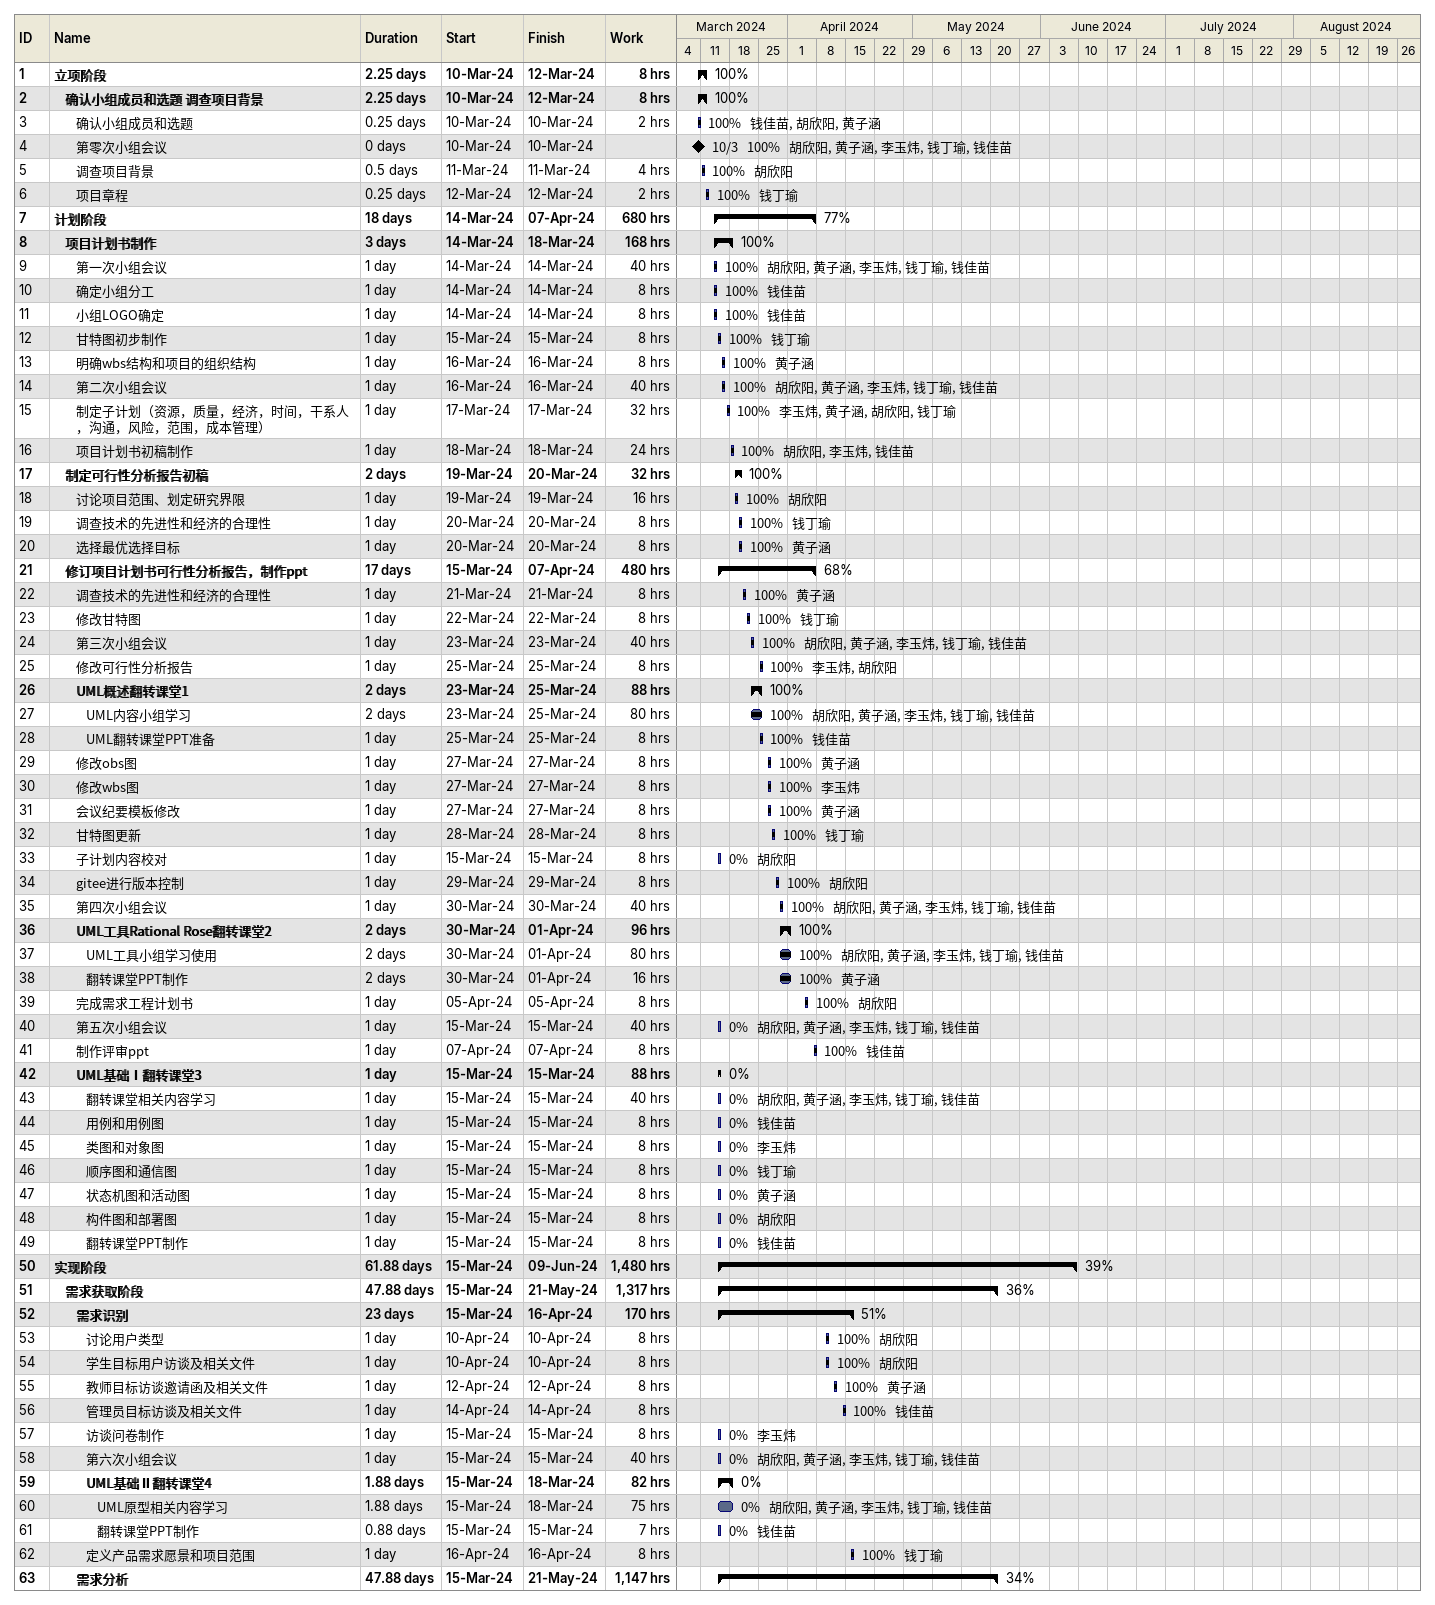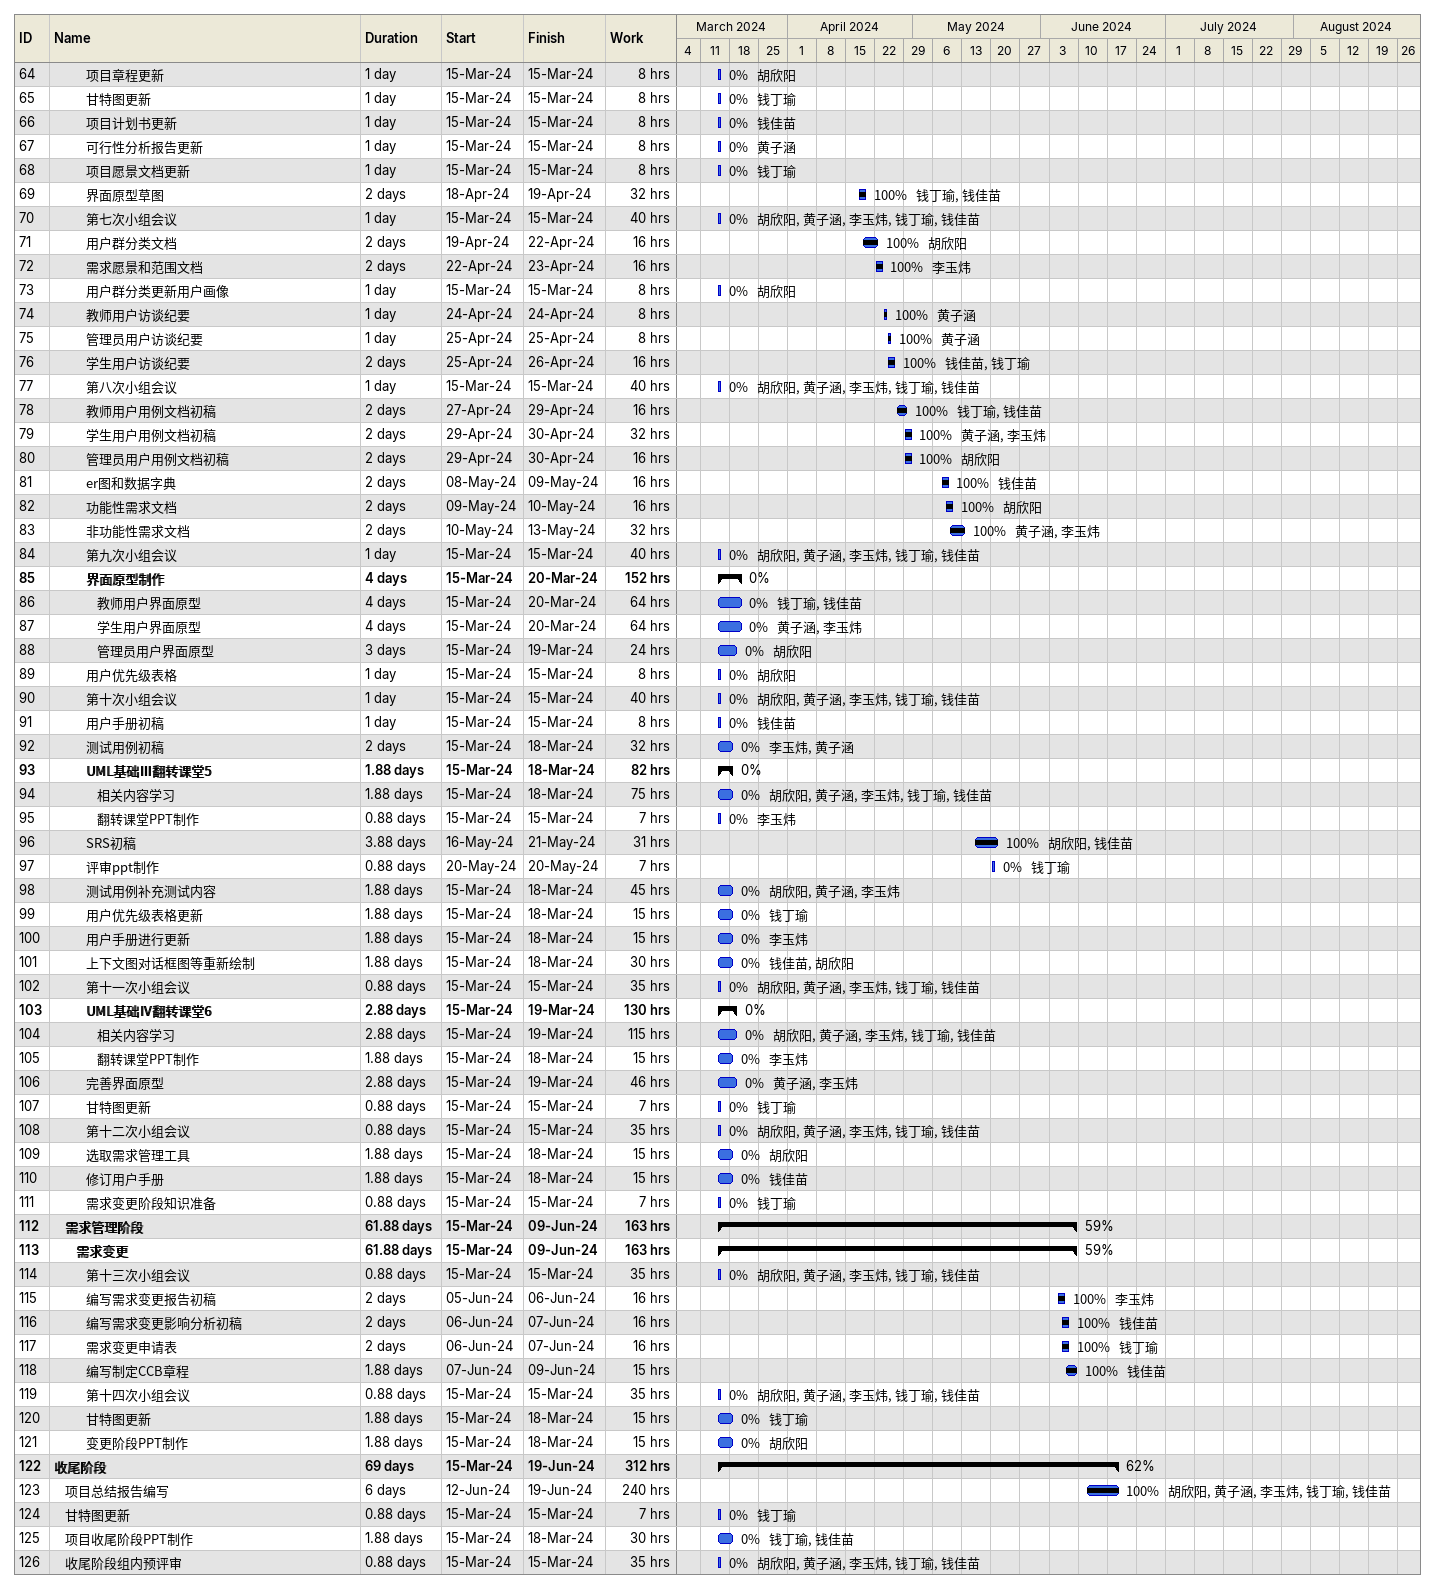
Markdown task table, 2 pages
| ID | Level | Task | Duration | Start | Finish | Resources | % complete | Work (h) |
|---|---|---|---|---|---|---|---|---|
| 1 | 1 | **立项阶段** | 2.25d | 2024-03-10 | 2024-03-12 |  | 100 | 8 |
| 2 | 2 | **确认小组成员和选题 调查项目背景** | 2.25d | 2024-03-10 | 2024-03-12 |  | 100 | 8 |
| 3 | 3 | 确认小组成员和选题 | 0.25d | 2024-03-10 | 2024-03-10 | 钱佳苗, 胡欣阳, 黄子涵 | 100 | 2 |
| 4 | 3 | 第零次小组会议 | 0d | 2024-03-10 | 2024-03-10 | 胡欣阳, 黄子涵, 李玉炜, 钱丁瑜, 钱佳苗 | 100 |  |
| 5 | 3 | 调查项目背景 | 0.5d | 2024-03-11 | 2024-03-11 | 胡欣阳 | 100 | 4 |
| 6 | 3 | 项目章程 | 0.25d | 2024-03-12 | 2024-03-12 | 钱丁瑜 | 100 | 2 |
| 7 | 1 | **计划阶段** | 18d | 2024-03-14 | 2024-04-07 |  | 77 | 680 |
| 8 | 2 | **项目计划书制作** | 3d | 2024-03-14 | 2024-03-18 |  | 100 | 168 |
| 9 | 3 | 第一次小组会议 | 1d | 2024-03-14 | 2024-03-14 | 胡欣阳, 黄子涵, 李玉炜, 钱丁瑜, 钱佳苗 | 100 | 40 |
| 10 | 3 | 确定小组分工 | 1d | 2024-03-14 | 2024-03-14 | 钱佳苗 | 100 | 8 |
| 11 | 3 | 小组LOGO确定 | 1d | 2024-03-14 | 2024-03-14 | 钱佳苗 | 100 | 8 |
| 12 | 3 | 甘特图初步制作 | 1d | 2024-03-15 | 2024-03-15 | 钱丁瑜 | 100 | 8 |
| 13 | 3 | 明确wbs结构和项目的组织结构 | 1d | 2024-03-16 | 2024-03-16 | 黄子涵 | 100 | 8 |
| 14 | 3 | 第二次小组会议 | 1d | 2024-03-16 | 2024-03-16 | 胡欣阳, 黄子涵, 李玉炜, 钱丁瑜, 钱佳苗 | 100 | 40 |
| 15 | 3 | 制定子计划（资源，质量，经济，时间，干系人，沟通，风险，范围，成本管理） | 1d | 2024-03-17 | 2024-03-17 | 李玉炜, 黄子涵, 胡欣阳, 钱丁瑜 | 100 | 32 |
| 16 | 3 | 项目计划书初稿制作 | 1d | 2024-03-18 | 2024-03-18 | 胡欣阳, 李玉炜, 钱佳苗 | 100 | 24 |
| 17 | 2 | **制定可行性分析报告初稿** | 2d | 2024-03-19 | 2024-03-20 |  | 100 | 32 |
| 18 | 3 | 讨论项目范围、划定研究界限 | 1d | 2024-03-19 | 2024-03-19 | 胡欣阳 | 100 | 16 |
| 19 | 3 | 调查技术的先进性和经济的合理性 | 1d | 2024-03-20 | 2024-03-20 | 钱丁瑜 | 100 | 8 |
| 20 | 3 | 选择最优选择目标 | 1d | 2024-03-20 | 2024-03-20 | 黄子涵 | 100 | 8 |
| 21 | 2 | **修订项目计划书可行性分析报告，制作ppt** | 17d | 2024-03-15 | 2024-04-07 |  | 68 | 480 |
| 22 | 3 | 调查技术的先进性和经济的合理性 | 1d | 2024-03-21 | 2024-03-21 | 黄子涵 | 100 | 8 |
| 23 | 3 | 修改甘特图 | 1d | 2024-03-22 | 2024-03-22 | 钱丁瑜 | 100 | 8 |
| 24 | 3 | 第三次小组会议 | 1d | 2024-03-23 | 2024-03-23 | 胡欣阳, 黄子涵, 李玉炜, 钱丁瑜, 钱佳苗 | 100 | 40 |
| 25 | 3 | 修改可行性分析报告 | 1d | 2024-03-25 | 2024-03-25 | 李玉炜, 胡欣阳 | 100 | 8 |
| 26 | 3 | **UML概述翻转课堂1** | 2d | 2024-03-23 | 2024-03-25 |  | 100 | 88 |
| 27 | 4 | UML内容小组学习 | 2d | 2024-03-23 | 2024-03-25 | 胡欣阳, 黄子涵, 李玉炜, 钱丁瑜, 钱佳苗 | 100 | 80 |
| 28 | 4 | UML翻转课堂PPT准备 | 1d | 2024-03-25 | 2024-03-25 | 钱佳苗 | 100 | 8 |
| 29 | 3 | 修改obs图 | 1d | 2024-03-27 | 2024-03-27 | 黄子涵 | 100 | 8 |
| 30 | 3 | 修改wbs图 | 1d | 2024-03-27 | 2024-03-27 | 李玉炜 | 100 | 8 |
| 31 | 3 | 会议纪要模板修改 | 1d | 2024-03-27 | 2024-03-27 | 黄子涵 | 100 | 8 |
| 32 | 3 | 甘特图更新 | 1d | 2024-03-28 | 2024-03-28 | 钱丁瑜 | 100 | 8 |
| 33 | 3 | 子计划内容校对 | 1d | 2024-03-15 | 2024-03-15 | 胡欣阳 | 0 | 8 |
| 34 | 3 | gitee进行版本控制 | 1d | 2024-03-29 | 2024-03-29 | 胡欣阳 | 100 | 8 |
| 35 | 3 | 第四次小组会议 | 1d | 2024-03-30 | 2024-03-30 | 胡欣阳, 黄子涵, 李玉炜, 钱丁瑜, 钱佳苗 | 100 | 40 |
| 36 | 3 | **UML工具Rational Rose翻转课堂2** | 2d | 2024-03-30 | 2024-04-01 |  | 100 | 96 |
| 37 | 4 | UML工具小组学习使用 | 2d | 2024-03-30 | 2024-04-01 | 胡欣阳, 黄子涵, 李玉炜, 钱丁瑜, 钱佳苗 | 100 | 80 |
| 38 | 4 | 翻转课堂PPT制作 | 2d | 2024-03-30 | 2024-04-01 | 黄子涵 | 100 | 16 |
| 39 | 3 | 完成需求工程计划书 | 1d | 2024-04-05 | 2024-04-05 | 胡欣阳 | 100 | 8 |
| 40 | 3 | 第五次小组会议 | 1d | 2024-03-15 | 2024-03-15 | 胡欣阳, 黄子涵, 李玉炜, 钱丁瑜, 钱佳苗 | 0 | 40 |
| 41 | 3 | 制作评审ppt | 1d | 2024-04-07 | 2024-04-07 | 钱佳苗 | 100 | 8 |
| 42 | 3 | **UML基础Ⅰ翻转课堂3** | 1d | 2024-03-15 | 2024-03-15 |  | 0 | 88 |
| 43 | 4 | 翻转课堂相关内容学习 | 1d | 2024-03-15 | 2024-03-15 | 胡欣阳, 黄子涵, 李玉炜, 钱丁瑜, 钱佳苗 | 0 | 40 |
| 44 | 4 | 用例和用例图 | 1d | 2024-03-15 | 2024-03-15 | 钱佳苗 | 0 | 8 |
| 45 | 4 | 类图和对象图 | 1d | 2024-03-15 | 2024-03-15 | 李玉炜 | 0 | 8 |
| 46 | 4 | 顺序图和通信图 | 1d | 2024-03-15 | 2024-03-15 | 钱丁瑜 | 0 | 8 |
| 47 | 4 | 状态机图和活动图 | 1d | 2024-03-15 | 2024-03-15 | 黄子涵 | 0 | 8 |
| 48 | 4 | 构件图和部署图 | 1d | 2024-03-15 | 2024-03-15 | 胡欣阳 | 0 | 8 |
| 49 | 4 | 翻转课堂PPT制作 | 1d | 2024-03-15 | 2024-03-15 | 钱佳苗 | 0 | 8 |
| 50 | 1 | **实现阶段** | 61.88d | 2024-03-15 | 2024-06-09 |  | 39 | 1480 |
| 51 | 2 | **需求获取阶段** | 47.88d | 2024-03-15 | 2024-05-21 |  | 36 | 1317 |
| 52 | 3 | **需求识别** | 23d | 2024-03-15 | 2024-04-16 |  | 51 | 170 |
| 53 | 4 | 讨论用户类型 | 1d | 2024-04-10 | 2024-04-10 | 胡欣阳 | 100 | 8 |
| 54 | 4 | 学生目标用户访谈及相关文件 | 1d | 2024-04-10 | 2024-04-10 | 胡欣阳 | 100 | 8 |
| 55 | 4 | 教师目标访谈邀请函及相关文件 | 1d | 2024-04-12 | 2024-04-12 | 黄子涵 | 100 | 8 |
| 56 | 4 | 管理员目标访谈及相关文件 | 1d | 2024-04-14 | 2024-04-14 | 钱佳苗 | 100 | 8 |
| 57 | 4 | 访谈问卷制作 | 1d | 2024-03-15 | 2024-03-15 | 李玉炜 | 0 | 8 |
| 58 | 4 | 第六次小组会议 | 1d | 2024-03-15 | 2024-03-15 | 胡欣阳, 黄子涵, 李玉炜, 钱丁瑜, 钱佳苗 | 0 | 40 |
| 59 | 4 | **UML基础Ⅱ翻转课堂4** | 1.88d | 2024-03-15 | 2024-03-18 |  | 0 | 82 |
| 60 | 5 | UML原型相关内容学习 | 1.88d | 2024-03-15 | 2024-03-18 | 胡欣阳, 黄子涵, 李玉炜, 钱丁瑜, 钱佳苗 | 0 | 75 |
| 61 | 5 | 翻转课堂PPT制作 | 0.88d | 2024-03-15 | 2024-03-15 | 钱佳苗 | 0 | 7 |
| 62 | 4 | 定义产品需求愿景和项目范围 | 1d | 2024-04-16 | 2024-04-16 | 钱丁瑜 | 100 | 8 |
| 63 | 3 | **需求分析** | 47.88d | 2024-03-15 | 2024-05-21 |  | 34 | 1147 |
| 64 | 4 | 项目章程更新 | 1d | 2024-03-15 | 2024-03-15 | 胡欣阳 | 0 | 8 |
| 65 | 4 | 甘特图更新 | 1d | 2024-03-15 | 2024-03-15 | 钱丁瑜 | 0 | 8 |
| 66 | 4 | 项目计划书更新 | 1d | 2024-03-15 | 2024-03-15 | 钱佳苗 | 0 | 8 |
| 67 | 4 | 可行性分析报告更新 | 1d | 2024-03-15 | 2024-03-15 | 黄子涵 | 0 | 8 |
| 68 | 4 | 项目愿景文档更新 | 1d | 2024-03-15 | 2024-03-15 | 钱丁瑜 | 0 | 8 |
| 69 | 4 | 界面原型草图 | 2d | 2024-04-18 | 2024-04-19 | 钱丁瑜, 钱佳苗 | 100 | 32 |
| 70 | 4 | 第七次小组会议 | 1d | 2024-03-15 | 2024-03-15 | 胡欣阳, 黄子涵, 李玉炜, 钱丁瑜, 钱佳苗 | 0 | 40 |
| 71 | 4 | 用户群分类文档 | 2d | 2024-04-19 | 2024-04-22 | 胡欣阳 | 100 | 16 |
| 72 | 4 | 需求愿景和范围文档 | 2d | 2024-04-22 | 2024-04-23 | 李玉炜 | 100 | 16 |
| 73 | 4 | 用户群分类更新用户画像 | 1d | 2024-03-15 | 2024-03-15 | 胡欣阳 | 0 | 8 |
| 74 | 4 | 教师用户访谈纪要 | 1d | 2024-04-24 | 2024-04-24 | 黄子涵 | 100 | 8 |
| 75 | 4 | 管理员用户访谈纪要 | 1d | 2024-04-25 | 2024-04-25 | 黄子涵 | 100 | 8 |
| 76 | 4 | 学生用户访谈纪要 | 2d | 2024-04-25 | 2024-04-26 | 钱佳苗, 钱丁瑜 | 100 | 16 |
| 77 | 4 | 第八次小组会议 | 1d | 2024-03-15 | 2024-03-15 | 胡欣阳, 黄子涵, 李玉炜, 钱丁瑜, 钱佳苗 | 0 | 40 |
| 78 | 4 | 教师用户用例文档初稿 | 2d | 2024-04-27 | 2024-04-29 | 钱丁瑜, 钱佳苗 | 100 | 16 |
| 79 | 4 | 学生用户用例文档初稿 | 2d | 2024-04-29 | 2024-04-30 | 黄子涵, 李玉炜 | 100 | 32 |
| 80 | 4 | 管理员用户用例文档初稿 | 2d | 2024-04-29 | 2024-04-30 | 胡欣阳 | 100 | 16 |
| 81 | 4 | er图和数据字典 | 2d | 2024-05-08 | 2024-05-09 | 钱佳苗 | 100 | 16 |
| 82 | 4 | 功能性需求文档 | 2d | 2024-05-09 | 2024-05-10 | 胡欣阳 | 100 | 16 |
| 83 | 4 | 非功能性需求文档 | 2d | 2024-05-10 | 2024-05-13 | 黄子涵, 李玉炜 | 100 | 32 |
| 84 | 4 | 第九次小组会议 | 1d | 2024-03-15 | 2024-03-15 | 胡欣阳, 黄子涵, 李玉炜, 钱丁瑜, 钱佳苗 | 0 | 40 |
| 85 | 4 | **界面原型制作** | 4d | 2024-03-15 | 2024-03-20 |  | 0 | 152 |
| 86 | 5 | 教师用户界面原型 | 4d | 2024-03-15 | 2024-03-20 | 钱丁瑜, 钱佳苗 | 0 | 64 |
| 87 | 5 | 学生用户界面原型 | 4d | 2024-03-15 | 2024-03-20 | 黄子涵, 李玉炜 | 0 | 64 |
| 88 | 5 | 管理员用户界面原型 | 3d | 2024-03-15 | 2024-03-19 | 胡欣阳 | 0 | 24 |
| 89 | 4 | 用户优先级表格 | 1d | 2024-03-15 | 2024-03-15 | 胡欣阳 | 0 | 8 |
| 90 | 4 | 第十次小组会议 | 1d | 2024-03-15 | 2024-03-15 | 胡欣阳, 黄子涵, 李玉炜, 钱丁瑜, 钱佳苗 | 0 | 40 |
| 91 | 4 | 用户手册初稿 | 1d | 2024-03-15 | 2024-03-15 | 钱佳苗 | 0 | 8 |
| 92 | 4 | 测试用例初稿 | 2d | 2024-03-15 | 2024-03-18 | 李玉炜, 黄子涵 | 0 | 32 |
| 93 | 4 | **UML基础Ⅲ翻转课堂5** | 1.88d | 2024-03-15 | 2024-03-18 |  | 0 | 82 |
| 94 | 5 | 相关内容学习 | 1.88d | 2024-03-15 | 2024-03-18 | 胡欣阳, 黄子涵, 李玉炜, 钱丁瑜, 钱佳苗 | 0 | 75 |
| 95 | 5 | 翻转课堂PPT制作 | 0.88d | 2024-03-15 | 2024-03-15 | 李玉炜 | 0 | 7 |
| 96 | 4 | SRS初稿 | 3.88d | 2024-05-16 | 2024-05-21 | 胡欣阳, 钱佳苗 | 100 | 31 |
| 97 | 4 | 评审ppt制作 | 0.88d | 2024-05-20 | 2024-05-20 | 钱丁瑜 | 0 | 7 |
| 98 | 4 | 测试用例补充测试内容 | 1.88d | 2024-03-15 | 2024-03-18 | 胡欣阳, 黄子涵, 李玉炜 | 0 | 45 |
| 99 | 4 | 用户优先级表格更新 | 1.88d | 2024-03-15 | 2024-03-18 | 钱丁瑜 | 0 | 15 |
| 100 | 4 | 用户手册进行更新 | 1.88d | 2024-03-15 | 2024-03-18 | 李玉炜 | 0 | 15 |
| 101 | 4 | 上下文图对话框图等重新绘制 | 1.88d | 2024-03-15 | 2024-03-18 | 钱佳苗, 胡欣阳 | 0 | 30 |
| 102 | 4 | 第十一次小组会议 | 0.88d | 2024-03-15 | 2024-03-15 | 胡欣阳, 黄子涵, 李玉炜, 钱丁瑜, 钱佳苗 | 0 | 35 |
| 103 | 4 | **UML基础Ⅳ翻转课堂6** | 2.88d | 2024-03-15 | 2024-03-19 |  | 0 | 130 |
| 104 | 5 | 相关内容学习 | 2.88d | 2024-03-15 | 2024-03-19 | 胡欣阳, 黄子涵, 李玉炜, 钱丁瑜, 钱佳苗 | 0 | 115 |
| 105 | 5 | 翻转课堂PPT制作 | 1.88d | 2024-03-15 | 2024-03-18 | 李玉炜 | 0 | 15 |
| 106 | 4 | 完善界面原型 | 2.88d | 2024-03-15 | 2024-03-19 | 黄子涵, 李玉炜 | 0 | 46 |
| 107 | 4 | 甘特图更新 | 0.88d | 2024-03-15 | 2024-03-15 | 钱丁瑜 | 0 | 7 |
| 108 | 4 | 第十二次小组会议 | 0.88d | 2024-03-15 | 2024-03-15 | 胡欣阳, 黄子涵, 李玉炜, 钱丁瑜, 钱佳苗 | 0 | 35 |
| 109 | 4 | 选取需求管理工具 | 1.88d | 2024-03-15 | 2024-03-18 | 胡欣阳 | 0 | 15 |
| 110 | 4 | 修订用户手册 | 1.88d | 2024-03-15 | 2024-03-18 | 钱佳苗 | 0 | 15 |
| 111 | 4 | 需求变更阶段知识准备 | 0.88d | 2024-03-15 | 2024-03-15 | 钱丁瑜 | 0 | 7 |
| 112 | 2 | **需求管理阶段** | 61.88d | 2024-03-15 | 2024-06-09 |  | 59 | 163 |
| 113 | 3 | **需求变更** | 61.88d | 2024-03-15 | 2024-06-09 |  | 59 | 163 |
| 114 | 4 | 第十三次小组会议 | 0.88d | 2024-03-15 | 2024-03-15 | 胡欣阳, 黄子涵, 李玉炜, 钱丁瑜, 钱佳苗 | 0 | 35 |
| 115 | 4 | 编写需求变更报告初稿 | 2d | 2024-06-05 | 2024-06-06 | 李玉炜 | 100 | 16 |
| 116 | 4 | 编写需求变更影响分析初稿 | 2d | 2024-06-06 | 2024-06-07 | 钱佳苗 | 100 | 16 |
| 117 | 4 | 需求变更申请表 | 2d | 2024-06-06 | 2024-06-07 | 钱丁瑜 | 100 | 16 |
| 118 | 4 | 编写制定CCB章程 | 1.88d | 2024-06-07 | 2024-06-09 | 钱佳苗 | 100 | 15 |
| 119 | 4 | 第十四次小组会议 | 0.88d | 2024-03-15 | 2024-03-15 | 胡欣阳, 黄子涵, 李玉炜, 钱丁瑜, 钱佳苗 | 0 | 35 |
| 120 | 4 | 甘特图更新 | 1.88d | 2024-03-15 | 2024-03-18 | 钱丁瑜 | 0 | 15 |
| 121 | 4 | 变更阶段PPT制作 | 1.88d | 2024-03-15 | 2024-03-18 | 胡欣阳 | 0 | 15 |
| 122 | 1 | **收尾阶段** | 69d | 2024-03-15 | 2024-06-19 |  | 62 | 312 |
| 123 | 2 | 项目总结报告编写 | 6d | 2024-06-12 | 2024-06-19 | 胡欣阳, 黄子涵, 李玉炜, 钱丁瑜, 钱佳苗 | 100 | 240 |
| 124 | 2 | 甘特图更新 | 0.88d | 2024-03-15 | 2024-03-15 | 钱丁瑜 | 0 | 7 |
| 125 | 2 | 项目收尾阶段PPT制作 | 1.88d | 2024-03-15 | 2024-03-18 | 钱丁瑜, 钱佳苗 | 0 | 30 |
| 126 | 2 | 收尾阶段组内预评审 | 0.88d | 2024-03-15 | 2024-03-15 | 胡欣阳, 黄子涵, 李玉炜, 钱丁瑜, 钱佳苗 | 0 | 35 |
